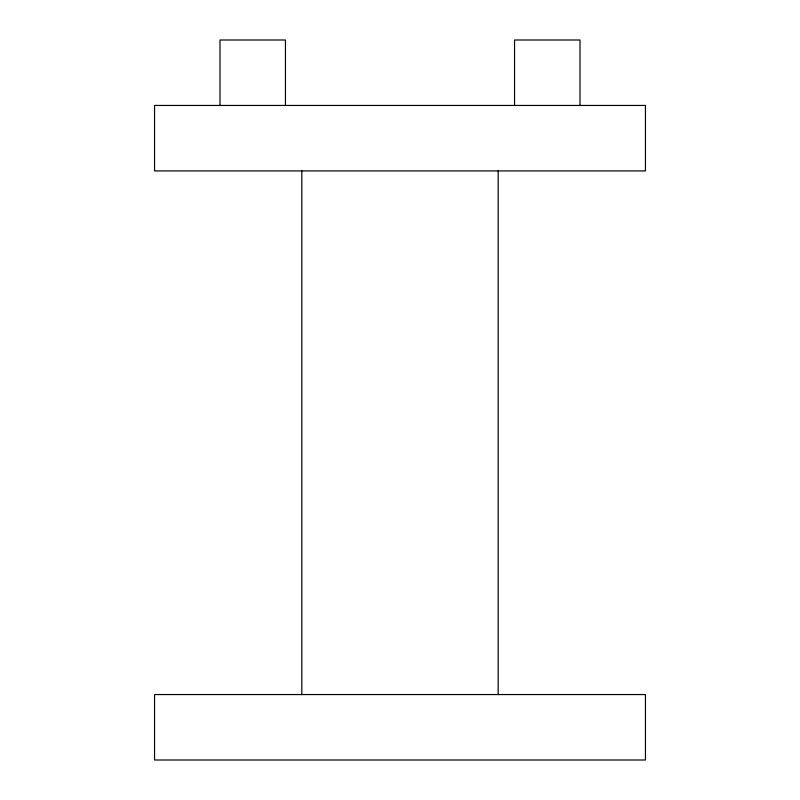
<?xml version="1.0" encoding="UTF-8"?>
<svg xmlns="http://www.w3.org/2000/svg" width="800" height="800" viewBox="0 0 800 800"><rect width="100%" height="100%" fill="white"/><g stroke="black" fill="none" stroke-linecap="round" stroke-linejoin="round"><path stroke-width="1.2" d="M580 105.45L580 40L514.55 40L514.55 105.45M498.18 170.91L498.18 694.55M301.82 170.91L301.82 694.55M285.45 105.45L285.45 40L220 40L220 105.45M645.45 105.45L154.55 105.45L154.55 170.91L645.45 170.91L645.45 105.45M645.45 694.55L154.55 694.55L154.55 760L645.45 760L645.45 694.55"/></g></svg>
